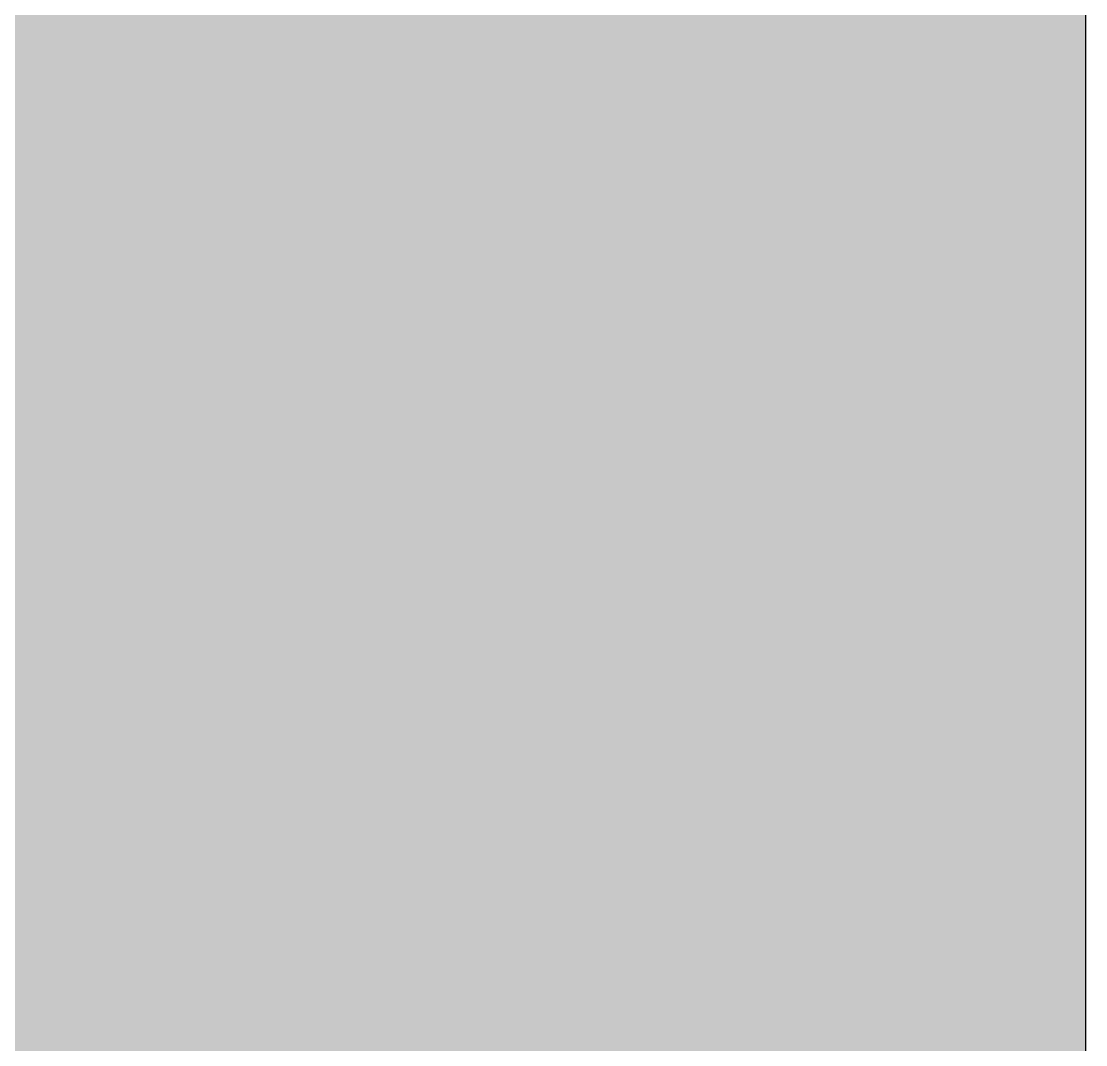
# Model space of a CAD drawing. Header units: millimetres. Extents: x -176651 to 424033, y -469666 to 486614.
# Drawn here: x 173368 to 174365, y 37058 to 38017 of the extents above; entities that cross this region are included whole.
import ezdxf

# ---------------------------------------------------------------- set-up
doc = ezdxf.new("R2010")
doc.units = ezdxf.units.MM
doc.layers.add('1625_East Villa$0$ad-Elevation 10', color=8, linetype='Continuous')
doc.layers.add('1625_East Villa$0$ad-Verandah', color=8, linetype='Continuous')

# ---------------------------------------------------------------- blocks, each defined once
blk = doc.blocks.new('1625_East Villa$0$zw$959F')
at = {"transparency": 33554559}
h = blk.add_hatch(color=256, dxfattribs=at)
h.dxf.hatch_style = 1
h.set_gradient(color1=(153, 204, 0), color2=(63, 127, 0), tint=1, name='INVSPHERICAL')
h.paths.add_polyline_path([(0, -8875), (2430, -8875), (2430, -4975), (0, -4975)])
h = blk.add_hatch(dxfattribs=at)
h.set_pattern_fill('GRASS', color=74)
h.set_pattern_definition([(90, (-1096435.541, 661200.024), (-17.96051224, 17.96051224), [4.7625, -31.1585245]), (45, (-1096435.54, 661200.024), (-17.96051224, 17.96051224), [4.7625, -20.6375]), (135, (-1096435.54, 661200.024), (-17.96051224, -17.96051224), [4.7625, -20.6375])])
h.paths.add_polyline_path([(0, -8875), (2430, -8875), (2430, -4975), (0, -4975)])
at = {"layer": '1625_East Villa$0$ad-Elevation 10'}
blk.add_lwpolyline([(0, -8875), (2430, -8875), (2430, -4975), (0, -4975)], close=True, dxfattribs=at)
blk = doc.blocks.new('1625_East Villa')
at = {"layer": '1625_East Villa$0$ad-Verandah'}
blk.add_blockref('1625_East Villa$0$zw$959F', (12120, 13620), dxfattribs=at)
blk = doc.blocks.new("All Plot's Villa Plans")
at = {"ltscale": 5}
blk.add_blockref('1625_East Villa', (159814.96, 30364.9), dxfattribs=at)

msp = doc.modelspace()

# ---------------------------------------------------------------- block references
at = {"ltscale": 5}
msp.add_blockref("All Plot's Villa Plans", (0, 0), dxfattribs=at)

doc.saveas('drawing.dxf')
